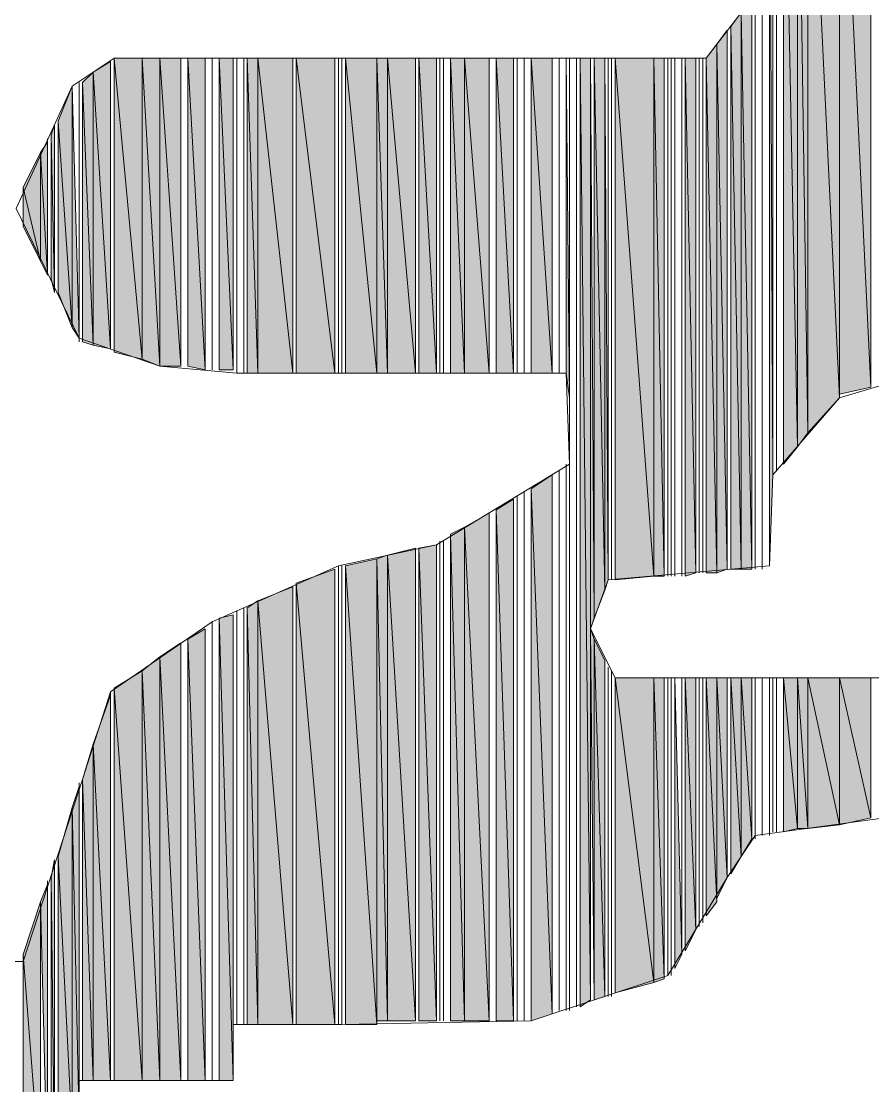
# Model space of a CAD drawing. Header units: millimetres. Extents: x -30643 to 86172, y -19411 to 63186.
# Drawn here: x 82655 to 82826, y 2579 to 2792.9 of the extents above; entities that cross this region are included whole.
import ezdxf

# ---------------------------------------------------------------- set-up
doc = ezdxf.new("R2010")
doc.units = ezdxf.units.MM

msp = doc.modelspace()

# ---------------------------------------------------------------- hatches: boundary and pattern name
h = msp.add_hatch(color=0)
h.dxf.hatch_style = 2
h.paths.add_polyline_path([(82805.26, 2683.45), (82805.96, 2701.74), (82805.26, 2849.51)])
h = msp.add_hatch(color=0)
h.dxf.hatch_style = 2
h.paths.add_polyline_path([(82808.07, 2703.85), (82810.89, 2707.37), (82808.07, 2849.51)])
h = msp.add_hatch(color=0)
h.dxf.hatch_style = 2
h.paths.add_polyline_path([(82810.89, 2707.37), (82810.89, 2849.51), (82808.07, 2849.51)])
h = msp.add_hatch(color=0)
h.dxf.hatch_style = 2
h.paths.add_polyline_path([(82813, 2710.19), (82813, 2850.22), (82810.89, 2849.51)])
h = msp.add_hatch(color=0)
h.dxf.hatch_style = 2
h.paths.add_polyline_path([(82810.89, 2707.37), (82813, 2710.19), (82810.89, 2849.51)])
h = msp.add_hatch(color=0)
h.dxf.hatch_style = 2
h.paths.add_polyline_path([(82813, 2710.19), (82819.33, 2717.22), (82813, 2850.22)])
h = msp.add_hatch(color=0)
h.dxf.hatch_style = 2
h.paths.add_polyline_path([(82819.33, 2717.22), (82819.33, 2850.22), (82813, 2850.22)])
h = msp.add_hatch(color=0)
h.dxf.hatch_style = 2
h.paths.add_polyline_path([(82819.33, 2717.93), (82825.67, 2719.33), (82819.33, 2850.22)])
h = msp.add_hatch(color=0)
h.dxf.hatch_style = 2
h.paths.add_polyline_path([(82825.67, 2719.33), (82825.67, 2850.22), (82819.33, 2850.22)])
h = msp.add_hatch(color=0)
h.dxf.hatch_style = 2
h.paths.add_polyline_path([(82801.74, 2682.74), (82801.74, 2797.44), (82799.63, 2794.63)])
h = msp.add_hatch(color=0)
h.dxf.hatch_style = 2
h.paths.add_polyline_path([(82799.63, 2682.74), (82799.63, 2794.63), (82797.52, 2791.81)])
h = msp.add_hatch(color=0)
h.dxf.hatch_style = 2
h.paths.add_polyline_path([(82799.63, 2682.74), (82801.74, 2682.74), (82799.63, 2794.63)])
h = msp.add_hatch(color=0)
h.dxf.hatch_style = 2
h.paths.add_polyline_path([(82797.52, 2682.74), (82799.63, 2682.74), (82797.52, 2791.81)])
h = msp.add_hatch(color=0)
h.dxf.hatch_style = 2
h.paths.add_polyline_path([(82796.81, 2682.74), (82796.81, 2791.11), (82794.7, 2788.29)])
h = msp.add_hatch(color=0)
h.dxf.hatch_style = 2
h.paths.add_polyline_path([(82794.7, 2682.04), (82794.7, 2788.29), (82792.59, 2785.48)])
h = msp.add_hatch(color=0)
h.dxf.hatch_style = 2
h.paths.add_polyline_path([(82794.7, 2682.04), (82796.81, 2682.74), (82794.7, 2788.29)])
h = msp.add_hatch(color=0)
h.dxf.hatch_style = 2
h.paths.add_polyline_path([(82673.67, 2726.37), (82679.3, 2724.96), (82673.67, 2785.48)])
h = msp.add_hatch(color=0)
h.dxf.hatch_style = 2
h.paths.add_polyline_path([(82679.3, 2724.96), (82679.3, 2785.48), (82673.67, 2785.48)])
h = msp.add_hatch(color=0)
h.dxf.hatch_style = 2
h.paths.add_polyline_path([(82679.3, 2724.96), (82682.82, 2723.56), (82679.3, 2785.48)])
h = msp.add_hatch(color=0)
h.dxf.hatch_style = 2
h.paths.add_polyline_path([(82682.82, 2723.56), (82682.82, 2785.48), (82679.3, 2785.48)])
h = msp.add_hatch(color=0)
h.dxf.hatch_style = 2
h.paths.add_polyline_path([(82682.82, 2723.56), (82687.04, 2723.56), (82682.82, 2785.48)])
h = msp.add_hatch(color=0)
h.dxf.hatch_style = 2
h.paths.add_polyline_path([(82687.04, 2723.56), (82687.04, 2785.48), (82682.82, 2785.48)])
h = msp.add_hatch(color=0)
h.dxf.hatch_style = 2
h.paths.add_polyline_path([(82688.45, 2723.56), (82691.97, 2722.85), (82688.45, 2785.48)])
h = msp.add_hatch(color=0)
h.dxf.hatch_style = 2
h.paths.add_polyline_path([(82691.97, 2722.85), (82691.97, 2785.48), (82688.45, 2785.48)])
h = msp.add_hatch(color=0)
h.dxf.hatch_style = 2
h.paths.add_polyline_path([(82694.78, 2722.85), (82697.6, 2722.85), (82694.78, 2785.48)])
h = msp.add_hatch(color=0)
h.dxf.hatch_style = 2
h.paths.add_polyline_path([(82697.6, 2722.85), (82697.6, 2785.48), (82694.78, 2785.48)])
h = msp.add_hatch(color=0)
h.dxf.hatch_style = 2
h.paths.add_polyline_path([(82700.41, 2722.15), (82702.52, 2722.15), (82700.41, 2785.48)])
h = msp.add_hatch(color=0)
h.dxf.hatch_style = 2
h.paths.add_polyline_path([(82702.52, 2722.15), (82702.52, 2785.48), (82700.41, 2785.48)])
h = msp.add_hatch(color=0)
h.dxf.hatch_style = 2
h.paths.add_polyline_path([(82702.52, 2722.15), (82709.56, 2722.15), (82702.52, 2785.48)])
h = msp.add_hatch(color=0)
h.dxf.hatch_style = 2
h.paths.add_polyline_path([(82709.56, 2722.15), (82709.56, 2785.48), (82702.52, 2785.48)])
h = msp.add_hatch(color=0)
h.dxf.hatch_style = 2
h.paths.add_polyline_path([(82710.26, 2722.15), (82718, 2722.15), (82710.26, 2785.48)])
h = msp.add_hatch(color=0)
h.dxf.hatch_style = 2
h.paths.add_polyline_path([(82718, 2722.15), (82718, 2785.48), (82710.26, 2785.48)])
h = msp.add_hatch(color=0)
h.dxf.hatch_style = 2
h.paths.add_polyline_path([(82720.11, 2722.15), (82726.45, 2722.15), (82720.11, 2785.48)])
h = msp.add_hatch(color=0)
h.dxf.hatch_style = 2
h.paths.add_polyline_path([(82726.45, 2722.15), (82726.45, 2785.48), (82720.11, 2785.48)])
h = msp.add_hatch(color=0)
h.dxf.hatch_style = 2
h.paths.add_polyline_path([(82726.45, 2722.15), (82728.56, 2722.15), (82726.45, 2785.48)])
h = msp.add_hatch(color=0)
h.dxf.hatch_style = 2
h.paths.add_polyline_path([(82728.56, 2722.15), (82728.56, 2785.48), (82726.45, 2785.48)])
h = msp.add_hatch(color=0)
h.dxf.hatch_style = 2
h.paths.add_polyline_path([(82728.56, 2722.15), (82734.19, 2722.15), (82728.56, 2785.48)])
h = msp.add_hatch(color=0)
h.dxf.hatch_style = 2
h.paths.add_polyline_path([(82734.19, 2722.15), (82734.19, 2785.48), (82728.56, 2785.48)])
h = msp.add_hatch(color=0)
h.dxf.hatch_style = 2
h.paths.add_polyline_path([(82734.89, 2722.15), (82738.41, 2722.15), (82734.89, 2785.48)])
h = msp.add_hatch(color=0)
h.dxf.hatch_style = 2
h.paths.add_polyline_path([(82738.41, 2722.15), (82738.41, 2785.48), (82734.89, 2785.48)])
h = msp.add_hatch(color=0)
h.dxf.hatch_style = 2
h.paths.add_polyline_path([(82741.22, 2722.15), (82744.04, 2722.15), (82741.22, 2785.48)])
h = msp.add_hatch(color=0)
h.dxf.hatch_style = 2
h.paths.add_polyline_path([(82744.04, 2722.15), (82744.04, 2785.48), (82741.22, 2785.48)])
h = msp.add_hatch(color=0)
h.dxf.hatch_style = 2
h.paths.add_polyline_path([(82744.04, 2722.15), (82748.96, 2722.15), (82744.04, 2785.48)])
h = msp.add_hatch(color=0)
h.dxf.hatch_style = 2
h.paths.add_polyline_path([(82748.96, 2722.15), (82748.96, 2785.48), (82744.04, 2785.48)])
h = msp.add_hatch(color=0)
h.dxf.hatch_style = 2
h.paths.add_polyline_path([(82750.37, 2722.15), (82753.89, 2722.15), (82750.37, 2785.48)])
h = msp.add_hatch(color=0)
h.dxf.hatch_style = 2
h.paths.add_polyline_path([(82753.89, 2722.15), (82753.89, 2785.48), (82750.37, 2785.48)])
h = msp.add_hatch(color=0)
h.dxf.hatch_style = 2
h.paths.add_polyline_path([(82757.41, 2722.15), (82761.63, 2722.15), (82757.41, 2785.48)])
h = msp.add_hatch(color=0)
h.dxf.hatch_style = 2
h.paths.add_polyline_path([(82761.63, 2722.15), (82761.63, 2785.48), (82757.41, 2785.48)])
h = msp.add_hatch(color=0)
h.dxf.hatch_style = 2
h.paths.add_polyline_path([(82764.45, 2722.15), (82765.15, 2717.22), (82764.45, 2785.48)])
h = msp.add_hatch(color=0)
h.dxf.hatch_style = 2
h.paths.add_polyline_path([(82765.15, 2717.22), (82765.15, 2703.85), (82765.15, 2785.48)])
h = msp.add_hatch(color=0)
h.dxf.hatch_style = 2
h.paths.add_polyline_path([(82767.26, 2594.78), (82769.37, 2596.19), (82767.26, 2785.48)])
h = msp.add_hatch(color=0)
h.dxf.hatch_style = 2
h.paths.add_polyline_path([(82769.37, 2596.19), (82769.37, 2785.48), (82767.26, 2785.48)])
h = msp.add_hatch(color=0)
h.dxf.hatch_style = 2
h.paths.add_polyline_path([(82769.37, 2670.78), (82770.07, 2672.89), (82769.37, 2785.48)])
h = msp.add_hatch(color=0)
h.dxf.hatch_style = 2
h.paths.add_polyline_path([(82770.07, 2672.89), (82772.19, 2678.52), (82770.07, 2785.48)])
h = msp.add_hatch(color=0)
h.dxf.hatch_style = 2
h.paths.add_polyline_path([(82772.19, 2678.52), (82772.19, 2785.48), (82770.07, 2785.48)])
h = msp.add_hatch(color=0)
h.dxf.hatch_style = 2
h.paths.add_polyline_path([(82772.19, 2678.52), (82772.89, 2680.63), (82772.19, 2785.48)])
h = msp.add_hatch(color=0)
h.dxf.hatch_style = 2
h.paths.add_polyline_path([(82774.3, 2680.63), (82782.04, 2681.34), (82774.3, 2785.48)])
h = msp.add_hatch(color=0)
h.dxf.hatch_style = 2
h.paths.add_polyline_path([(82782.04, 2681.34), (82782.04, 2785.48), (82774.3, 2785.48)])
h = msp.add_hatch(color=0)
h.dxf.hatch_style = 2
h.paths.add_polyline_path([(82782.04, 2681.34), (82784.15, 2681.34), (82782.04, 2785.48)])
h = msp.add_hatch(color=0)
h.dxf.hatch_style = 2
h.paths.add_polyline_path([(82784.15, 2681.34), (82784.15, 2785.48), (82782.04, 2785.48)])
h = msp.add_hatch(color=0)
h.dxf.hatch_style = 2
h.paths.add_polyline_path([(82788.37, 2681.34), (82790.48, 2682.04), (82788.37, 2785.48)])
h = msp.add_hatch(color=0)
h.dxf.hatch_style = 2
h.paths.add_polyline_path([(82790.48, 2682.04), (82790.48, 2785.48), (82788.37, 2785.48)])
h = msp.add_hatch(color=0)
h.dxf.hatch_style = 2
h.paths.add_polyline_path([(82792.59, 2682.04), (82794.7, 2682.04), (82792.59, 2785.48)])
h = msp.add_hatch(color=0)
h.dxf.hatch_style = 2
h.paths.add_polyline_path([(82672.97, 2727.07), (82672.97, 2784.78), (82669.45, 2782.67)])
h = msp.add_hatch(color=0)
h.dxf.hatch_style = 2
h.paths.add_polyline_path([(82669.45, 2727.78), (82669.45, 2782.67), (82667.34, 2780.55)])
h = msp.add_hatch(color=0)
h.dxf.hatch_style = 2
h.paths.add_polyline_path([(82669.45, 2727.78), (82672.97, 2727.07), (82669.45, 2782.67)])
h = msp.add_hatch(color=0)
h.dxf.hatch_style = 2
h.paths.add_polyline_path([(82665.23, 2731.3), (82665.23, 2779.85), (82662.41, 2772.81)])
h = msp.add_hatch(color=0)
h.dxf.hatch_style = 2
h.paths.add_polyline_path([(82665.23, 2731.3), (82666.63, 2729.19), (82665.23, 2779.85)])
h = msp.add_hatch(color=0)
h.dxf.hatch_style = 2
h.paths.add_polyline_path([(82667.34, 2728.48), (82669.45, 2727.78), (82667.34, 2780.55)])
h = msp.add_hatch(color=0)
h.dxf.hatch_style = 2
h.paths.add_polyline_path([(82662.41, 2738.33), (82665.23, 2731.3), (82662.41, 2772.81)])
h = msp.add_hatch(color=0)
h.dxf.hatch_style = 2
h.paths.add_polyline_path([(82661.71, 2738.33), (82661.71, 2772.11), (82661, 2770)])
h = msp.add_hatch(color=0)
h.dxf.hatch_style = 2
h.paths.add_polyline_path([(82660.3, 2741.85), (82660.3, 2768.59), (82658.89, 2766.48)])
h = msp.add_hatch(color=0)
h.dxf.hatch_style = 2
h.paths.add_polyline_path([(82661, 2741.15), (82661.71, 2738.33), (82661, 2770)])
h = msp.add_hatch(color=0)
h.dxf.hatch_style = 2
h.paths.add_polyline_path([(82658.89, 2744.67), (82658.89, 2766.48), (82655.38, 2759.44)])
h = msp.add_hatch(color=0)
h.dxf.hatch_style = 2
h.paths.add_polyline_path([(82658.89, 2744.67), (82660.3, 2741.85), (82658.89, 2766.48)])
h = msp.add_hatch(color=0)
h.dxf.hatch_style = 2
h.paths.add_polyline_path([(82655.38, 2751.7), (82658.89, 2744.67), (82655.38, 2759.44)])
h = msp.add_hatch(color=0)
h.dxf.hatch_style = 2
h.paths.add_polyline_path([(82761.63, 2593.38), (82761.63, 2701.74), (82757.41, 2698.93)])
h = msp.add_hatch(color=0)
h.dxf.hatch_style = 2
h.paths.add_polyline_path([(82757.41, 2591.97), (82761.63, 2593.38), (82757.41, 2698.93)])
h = msp.add_hatch(color=0)
h.dxf.hatch_style = 2
h.paths.add_polyline_path([(82753.89, 2591.97), (82753.89, 2696.82), (82750.37, 2694.71)])
h = msp.add_hatch(color=0)
h.dxf.hatch_style = 2
h.paths.add_polyline_path([(82748.96, 2591.97), (82748.96, 2694), (82744.04, 2691.19)])
h = msp.add_hatch(color=0)
h.dxf.hatch_style = 2
h.paths.add_polyline_path([(82750.37, 2591.97), (82753.89, 2591.97), (82750.37, 2694.71)])
h = msp.add_hatch(color=0)
h.dxf.hatch_style = 2
h.paths.add_polyline_path([(82744.04, 2591.97), (82744.04, 2691.19), (82741.22, 2689.78)])
h = msp.add_hatch(color=0)
h.dxf.hatch_style = 2
h.paths.add_polyline_path([(82744.04, 2591.97), (82748.96, 2591.97), (82744.04, 2691.19)])
h = msp.add_hatch(color=0)
h.dxf.hatch_style = 2
h.paths.add_polyline_path([(82741.22, 2591.97), (82744.04, 2591.97), (82741.22, 2689.78)])
h = msp.add_hatch(color=0)
h.dxf.hatch_style = 2
h.paths.add_polyline_path([(82734.19, 2591.97), (82734.19, 2686.97), (82728.56, 2685.56)])
h = msp.add_hatch(color=0)
h.dxf.hatch_style = 2
h.paths.add_polyline_path([(82738.41, 2591.97), (82738.41, 2687.67), (82734.89, 2686.97)])
h = msp.add_hatch(color=0)
h.dxf.hatch_style = 2
h.paths.add_polyline_path([(82734.89, 2591.97), (82738.41, 2591.97), (82734.89, 2686.97)])
h = msp.add_hatch(color=0)
h.dxf.hatch_style = 2
h.paths.add_polyline_path([(82726.45, 2591.26), (82726.45, 2684.85), (82720.11, 2683.45)])
h = msp.add_hatch(color=0)
h.dxf.hatch_style = 2
h.paths.add_polyline_path([(82728.56, 2591.97), (82728.56, 2685.56), (82726.45, 2684.85)])
h = msp.add_hatch(color=0)
h.dxf.hatch_style = 2
h.paths.add_polyline_path([(82726.45, 2591.97), (82728.56, 2591.97), (82726.45, 2684.85)])
h = msp.add_hatch(color=0)
h.dxf.hatch_style = 2
h.paths.add_polyline_path([(82728.56, 2591.97), (82734.19, 2591.97), (82728.56, 2685.56)])
h = msp.add_hatch(color=0)
h.dxf.hatch_style = 2
h.paths.add_polyline_path([(82718, 2591.26), (82718, 2682.74), (82710.26, 2679.93)])
h = msp.add_hatch(color=0)
h.dxf.hatch_style = 2
h.paths.add_polyline_path([(82720.11, 2591.26), (82726.45, 2591.26), (82720.11, 2683.45)])
h = msp.add_hatch(color=0)
h.dxf.hatch_style = 2
h.paths.add_polyline_path([(82709.56, 2591.26), (82709.56, 2679.22), (82702.52, 2676.41)])
h = msp.add_hatch(color=0)
h.dxf.hatch_style = 2
h.paths.add_polyline_path([(82710.26, 2591.26), (82718, 2591.26), (82710.26, 2679.93)])
h = msp.add_hatch(color=0)
h.dxf.hatch_style = 2
h.paths.add_polyline_path([(82702.52, 2591.26), (82702.52, 2676.41), (82700.41, 2675)])
h = msp.add_hatch(color=0)
h.dxf.hatch_style = 2
h.paths.add_polyline_path([(82702.52, 2591.26), (82709.56, 2591.26), (82702.52, 2676.41)])
h = msp.add_hatch(color=0)
h.dxf.hatch_style = 2
h.paths.add_polyline_path([(82700.41, 2591.26), (82702.52, 2591.26), (82700.41, 2675)])
h = msp.add_hatch(color=0)
h.dxf.hatch_style = 2
h.paths.add_polyline_path([(82697.6, 2580.01), (82697.6, 2673.6), (82694.78, 2672.89)])
h = msp.add_hatch(color=0)
h.dxf.hatch_style = 2
h.paths.add_polyline_path([(82694.78, 2580.01), (82697.6, 2580.01), (82694.78, 2672.89)])
h = msp.add_hatch(color=0)
h.dxf.hatch_style = 2
h.paths.add_polyline_path([(82691.97, 2580.01), (82691.97, 2670.78), (82688.45, 2668.67)])
h = msp.add_hatch(color=0)
h.dxf.hatch_style = 2
h.paths.add_polyline_path([(82770.07, 2596.19), (82770.07, 2668.67), (82769.37, 2670.78)])
h = msp.add_hatch(color=0)
h.dxf.hatch_style = 2
h.paths.add_polyline_path([(82687.04, 2580.01), (82687.04, 2667.97), (82682.82, 2665.15)])
h = msp.add_hatch(color=0)
h.dxf.hatch_style = 2
h.paths.add_polyline_path([(82688.45, 2580.01), (82691.97, 2580.01), (82688.45, 2668.67)])
h = msp.add_hatch(color=0)
h.dxf.hatch_style = 2
h.paths.add_polyline_path([(82770.07, 2596.19), (82772.19, 2596.89), (82770.07, 2668.67)])
h = msp.add_hatch(color=0)
h.dxf.hatch_style = 2
h.paths.add_polyline_path([(82772.19, 2596.89), (82772.19, 2664.45), (82770.07, 2668.67)])
h = msp.add_hatch(color=0)
h.dxf.hatch_style = 2
h.paths.add_polyline_path([(82682.82, 2580.01), (82682.82, 2665.15), (82679.3, 2662.34)])
h = msp.add_hatch(color=0)
h.dxf.hatch_style = 2
h.paths.add_polyline_path([(82682.82, 2580.01), (82687.04, 2580.01), (82682.82, 2665.15)])
h = msp.add_hatch(color=0)
h.dxf.hatch_style = 2
h.paths.add_polyline_path([(82679.3, 2580.01), (82679.3, 2662.34), (82673.67, 2658.82)])
h = msp.add_hatch(color=0)
h.dxf.hatch_style = 2
h.paths.add_polyline_path([(82679.3, 2580.01), (82682.82, 2580.01), (82679.3, 2662.34)])
h = msp.add_hatch(color=0)
h.dxf.hatch_style = 2
h.paths.add_polyline_path([(82774.3, 2597.6), (82782.04, 2599.71), (82774.3, 2660.93)])
h = msp.add_hatch(color=0)
h.dxf.hatch_style = 2
h.paths.add_polyline_path([(82782.04, 2599.71), (82782.04, 2660.93), (82774.3, 2660.93)])
h = msp.add_hatch(color=0)
h.dxf.hatch_style = 2
h.paths.add_polyline_path([(82782.04, 2599.71), (82784.15, 2600.41), (82782.04, 2660.93)])
h = msp.add_hatch(color=0)
h.dxf.hatch_style = 2
h.paths.add_polyline_path([(82784.15, 2600.41), (82784.15, 2660.93), (82782.04, 2660.93)])
h = msp.add_hatch(color=0)
h.dxf.hatch_style = 2
h.paths.add_polyline_path([(82786.26, 2602.52), (82787.67, 2605.34), (82786.26, 2660.93)])
h = msp.add_hatch(color=0)
h.dxf.hatch_style = 2
h.paths.add_polyline_path([(82788.37, 2606.04), (82790.48, 2610.26), (82788.37, 2660.93)])
h = msp.add_hatch(color=0)
h.dxf.hatch_style = 2
h.paths.add_polyline_path([(82790.48, 2610.26), (82790.48, 2660.93), (82788.37, 2660.93)])
h = msp.add_hatch(color=0)
h.dxf.hatch_style = 2
h.paths.add_polyline_path([(82792.59, 2613.08), (82794.7, 2615.89), (82792.59, 2660.93)])
h = msp.add_hatch(color=0)
h.dxf.hatch_style = 2
h.paths.add_polyline_path([(82794.7, 2615.89), (82794.7, 2660.93), (82792.59, 2660.93)])
h = msp.add_hatch(color=0)
h.dxf.hatch_style = 2
h.paths.add_polyline_path([(82794.7, 2616.6), (82796.81, 2620.82), (82794.7, 2660.93)])
h = msp.add_hatch(color=0)
h.dxf.hatch_style = 2
h.paths.add_polyline_path([(82796.81, 2620.82), (82796.81, 2660.93), (82794.7, 2660.93)])
h = msp.add_hatch(color=0)
h.dxf.hatch_style = 2
h.paths.add_polyline_path([(82797.52, 2621.52), (82799.63, 2625.04), (82797.52, 2660.93)])
h = msp.add_hatch(color=0)
h.dxf.hatch_style = 2
h.paths.add_polyline_path([(82799.63, 2625.04), (82799.63, 2660.93), (82797.52, 2660.93)])
h = msp.add_hatch(color=0)
h.dxf.hatch_style = 2
h.paths.add_polyline_path([(82799.63, 2625.04), (82801.74, 2628.56), (82799.63, 2660.93)])
h = msp.add_hatch(color=0)
h.dxf.hatch_style = 2
h.paths.add_polyline_path([(82801.74, 2628.56), (82801.74, 2660.93), (82799.63, 2660.93)])
h = msp.add_hatch(color=0)
h.dxf.hatch_style = 2
h.paths.add_polyline_path([(82808.07, 2629.97), (82810.89, 2630.67), (82808.07, 2660.93)])
h = msp.add_hatch(color=0)
h.dxf.hatch_style = 2
h.paths.add_polyline_path([(82810.89, 2630.67), (82810.89, 2660.93), (82808.07, 2660.93)])
h = msp.add_hatch(color=0)
h.dxf.hatch_style = 2
h.paths.add_polyline_path([(82810.89, 2630.67), (82813, 2630.67), (82810.89, 2660.93)])
h = msp.add_hatch(color=0)
h.dxf.hatch_style = 2
h.paths.add_polyline_path([(82813, 2630.67), (82813, 2660.93), (82810.89, 2660.93)])
h = msp.add_hatch(color=0)
h.dxf.hatch_style = 2
h.paths.add_polyline_path([(82813, 2630.67), (82819.33, 2631.37), (82813, 2660.93)])
h = msp.add_hatch(color=0)
h.dxf.hatch_style = 2
h.paths.add_polyline_path([(82819.33, 2631.37), (82819.33, 2660.93), (82813, 2660.93)])
h = msp.add_hatch(color=0)
h.dxf.hatch_style = 2
h.paths.add_polyline_path([(82819.33, 2631.37), (82825.67, 2632.78), (82819.33, 2660.93)])
h = msp.add_hatch(color=0)
h.dxf.hatch_style = 2
h.paths.add_polyline_path([(82825.67, 2632.78), (82825.67, 2660.93), (82819.33, 2660.93)])
h = msp.add_hatch(color=0)
h.dxf.hatch_style = 2
h.paths.add_polyline_path([(82672.97, 2580.01), (82672.97, 2657.41), (82669.45, 2647.56)])
h = msp.add_hatch(color=0)
h.dxf.hatch_style = 2
h.paths.add_polyline_path([(82673.67, 2580.01), (82679.3, 2580.01), (82673.67, 2658.82)])
h = msp.add_hatch(color=0)
h.dxf.hatch_style = 2
h.paths.add_polyline_path([(82669.45, 2580.01), (82669.45, 2647.56), (82667.34, 2640.52)])
h = msp.add_hatch(color=0)
h.dxf.hatch_style = 2
h.paths.add_polyline_path([(82669.45, 2580.01), (82672.97, 2580.01), (82669.45, 2647.56)])
h = msp.add_hatch(color=0)
h.dxf.hatch_style = 2
h.paths.add_polyline_path([(82667.34, 2580.01), (82669.45, 2580.01), (82667.34, 2640.52)])
h = msp.add_hatch(color=0)
h.dxf.hatch_style = 2
h.paths.add_polyline_path([(82666.63, 2571.56), (82666.63, 2639.11), (82665.23, 2634.89)])
h = msp.add_hatch(color=0)
h.dxf.hatch_style = 2
h.paths.add_polyline_path([(82665.23, 2569.45), (82665.23, 2634.89), (82662.41, 2625.04)])
h = msp.add_hatch(color=0)
h.dxf.hatch_style = 2
h.paths.add_polyline_path([(82665.23, 2569.45), (82666.63, 2571.56), (82665.23, 2634.89)])
h = msp.add_hatch(color=0)
h.dxf.hatch_style = 2
h.paths.add_polyline_path([(82662.41, 2563.12), (82665.23, 2569.45), (82662.41, 2625.04)])
h = msp.add_hatch(color=0)
h.dxf.hatch_style = 2
h.paths.add_polyline_path([(82661.71, 2562.41), (82661.71, 2624.34), (82661, 2620.82)])
h = msp.add_hatch(color=0)
h.dxf.hatch_style = 2
h.paths.add_polyline_path([(82661, 2560.3), (82661.71, 2562.41), (82661, 2620.82)])
h = msp.add_hatch(color=0)
h.dxf.hatch_style = 2
h.paths.add_polyline_path([(82660.3, 2560.3), (82660.3, 2619.41), (82658.89, 2615.89)])
h = msp.add_hatch(color=0)
h.dxf.hatch_style = 2
h.paths.add_polyline_path([(82658.89, 2560.3), (82658.89, 2615.89), (82655.38, 2605.34)])
h = msp.add_hatch(color=0)
h.dxf.hatch_style = 2
h.paths.add_polyline_path([(82655.38, 2560.3), (82658.89, 2560.3), (82655.38, 2605.34)])

# ---------------------------------------------------------------- linework, layer by layer
at = {"color": 0, "lineweight": 0}
for points in [[(82801.74, 2682.74), (82801.74, 2849.51)], [(82802.44, 2682.74), (82802.44, 2849.51)], [(82802.44, 2682.74), (82802.44, 2849.51)], [(82802.44, 2682.74), (82802.44, 2849.51)], [(82802.44, 2682.74), (82802.44, 2849.51)], [(82803.85, 2682.74), (82803.85, 2849.51)], [(82803.85, 2682.74), (82803.85, 2849.51)], [(82805.26, 2683.45), (82805.26, 2849.51)], [(82805.26, 2683.45), (82805.96, 2701.74), (82805.26, 2849.51)], [(82805.96, 2701.74), (82805.96, 2849.51)], [(82805.96, 2701.74), (82805.96, 2849.51)], [(82806.67, 2702.45), (82806.67, 2849.51)], [(82806.67, 2702.45), (82806.67, 2849.51)], [(82808.07, 2703.85), (82808.07, 2849.51)], [(82808.07, 2703.85), (82810.89, 2707.37), (82808.07, 2849.51)], [(82810.89, 2707.37), (82810.89, 2849.51), (82808.07, 2849.51)], [(82813, 2710.19), (82813, 2850.22), (82810.89, 2849.51)], [(82810.89, 2707.37), (82813, 2710.19), (82810.89, 2849.51)], [(82813, 2710.19), (82819.33, 2717.22), (82813, 2850.22)], [(82819.33, 2717.22), (82819.33, 2850.22), (82813, 2850.22)], [(82819.33, 2717.22), (82819.33, 2850.22)], [(82819.33, 2717.93), (82819.33, 2850.22)], [(82819.33, 2717.93), (82825.67, 2719.33), (82819.33, 2850.22)], [(82825.67, 2719.33), (82825.67, 2850.22), (82819.33, 2850.22)], [(82825.67, 2719.33), (82825.67, 2850.22)], [(82801.74, 2682.74), (82801.74, 2797.44), (82799.63, 2794.63)], [(82799.63, 2682.74), (82799.63, 2794.63), (82797.52, 2791.81)], [(82799.63, 2682.74), (82801.74, 2682.74), (82799.63, 2794.63)], [(82797.52, 2682.74), (82797.52, 2791.81)], [(82797.52, 2682.74), (82799.63, 2682.74), (82797.52, 2791.81)], [(82796.81, 2682.74), (82796.81, 2791.11), (82794.7, 2788.29)], [(82796.81, 2682.74), (82796.81, 2791.11)], [(82794.7, 2682.04), (82794.7, 2788.29), (82792.59, 2785.48)], [(82794.7, 2682.04), (82794.7, 2788.29)], [(82794.7, 2682.04), (82794.7, 2788.29)], [(82794.7, 2682.04), (82796.81, 2682.74), (82794.7, 2788.29)], [(82673.67, 2726.37), (82673.67, 2785.48)], [(82673.67, 2726.37), (82679.3, 2724.96), (82673.67, 2785.48)], [(82679.3, 2724.96), (82679.3, 2785.48), (82673.67, 2785.48)], [(82679.3, 2724.96), (82682.82, 2723.56), (82679.3, 2785.48)], [(82682.82, 2723.56), (82682.82, 2785.48), (82679.3, 2785.48)], [(82682.82, 2723.56), (82687.04, 2723.56), (82682.82, 2785.48)], [(82687.04, 2723.56), (82687.04, 2785.48), (82682.82, 2785.48)], [(82687.04, 2723.56), (82687.04, 2785.48)], [(82688.45, 2723.56), (82688.45, 2785.48)], [(82688.45, 2723.56), (82691.97, 2722.85), (82688.45, 2785.48)], [(82691.97, 2722.85), (82691.97, 2785.48), (82688.45, 2785.48)], [(82691.97, 2722.85), (82691.97, 2785.48)], [(82693.37, 2722.85), (82693.37, 2785.48)], [(82693.37, 2722.85), (82693.37, 2785.48)], [(82694.78, 2722.85), (82694.78, 2785.48)], [(82694.78, 2722.85), (82697.6, 2722.85), (82694.78, 2785.48)], [(82697.6, 2722.85), (82697.6, 2785.48), (82694.78, 2785.48)], [(82697.6, 2722.85), (82697.6, 2785.48)], [(82697.6, 2722.85), (82697.6, 2785.48)], [(82697.6, 2722.85), (82697.6, 2785.48)], [(82698.3, 2722.15), (82698.3, 2785.48)], [(82698.3, 2722.15), (82698.3, 2785.48)], [(82699.71, 2722.15), (82699.71, 2785.48)], [(82699.71, 2722.15), (82699.71, 2785.48)], [(82700.41, 2722.15), (82700.41, 2785.48)], [(82700.41, 2722.15), (82702.52, 2722.15), (82700.41, 2785.48)], [(82702.52, 2722.15), (82702.52, 2785.48), (82700.41, 2785.48)], [(82702.52, 2722.15), (82702.52, 2785.48)], [(82702.52, 2722.15), (82702.52, 2785.48)], [(82702.52, 2722.15), (82709.56, 2722.15), (82702.52, 2785.48)], [(82709.56, 2722.15), (82709.56, 2785.48), (82702.52, 2785.48)], [(82709.56, 2722.15), (82709.56, 2785.48)], [(82710.26, 2722.15), (82710.26, 2785.48)], [(82710.26, 2722.15), (82718, 2722.15), (82710.26, 2785.48)], [(82718, 2722.15), (82718, 2785.48), (82710.26, 2785.48)], [(82718, 2722.15), (82718, 2785.48)], [(82718.71, 2722.15), (82718.71, 2785.48)], [(82718.71, 2722.15), (82718.71, 2785.48)], [(82719.41, 2722.15), (82719.41, 2785.48)], [(82719.41, 2722.15), (82719.41, 2785.48)], [(82720.11, 2722.15), (82720.11, 2785.48)], [(82720.11, 2722.15), (82726.45, 2722.15), (82720.11, 2785.48)], [(82726.45, 2722.15), (82726.45, 2785.48), (82720.11, 2785.48)], [(82726.45, 2722.15), (82726.45, 2785.48)], [(82726.45, 2722.15), (82726.45, 2785.48)], [(82726.45, 2722.15), (82728.56, 2722.15), (82726.45, 2785.48)], [(82728.56, 2722.15), (82728.56, 2785.48), (82726.45, 2785.48)], [(82728.56, 2722.15), (82734.19, 2722.15), (82728.56, 2785.48)], [(82734.19, 2722.15), (82734.19, 2785.48), (82728.56, 2785.48)], [(82734.19, 2722.15), (82734.19, 2785.48)], [(82734.89, 2722.15), (82734.89, 2785.48)], [(82734.89, 2722.15), (82738.41, 2722.15), (82734.89, 2785.48)], [(82738.41, 2722.15), (82738.41, 2785.48), (82734.89, 2785.48)], [(82738.41, 2722.15), (82738.41, 2785.48)], [(82739.11, 2722.15), (82739.11, 2785.48)], [(82739.11, 2722.15), (82739.11, 2785.48)], [(82739.82, 2722.15), (82739.82, 2785.48)], [(82739.82, 2722.15), (82739.82, 2785.48)], [(82741.22, 2722.15), (82741.22, 2785.48)], [(82741.22, 2722.15), (82744.04, 2722.15), (82741.22, 2785.48)], [(82744.04, 2722.15), (82744.04, 2785.48), (82741.22, 2785.48)], [(82744.04, 2722.15), (82748.96, 2722.15), (82744.04, 2785.48)], [(82748.96, 2722.15), (82748.96, 2785.48), (82744.04, 2785.48)], [(82748.96, 2722.15), (82748.96, 2785.48)], [(82748.96, 2722.15), (82748.96, 2785.48)], [(82748.96, 2722.15), (82748.96, 2785.48)], [(82750.37, 2722.15), (82750.37, 2785.48)], [(82750.37, 2722.15), (82753.89, 2722.15), (82750.37, 2785.48)], [(82753.89, 2722.15), (82753.89, 2785.48), (82750.37, 2785.48)], [(82753.89, 2722.15), (82753.89, 2785.48)], [(82754.59, 2722.15), (82754.59, 2785.48)], [(82754.59, 2722.15), (82754.59, 2785.48)], [(82756, 2722.15), (82756, 2785.48)], [(82756, 2722.15), (82756, 2785.48)], [(82757.41, 2722.15), (82757.41, 2785.48)], [(82757.41, 2722.15), (82761.63, 2722.15), (82757.41, 2785.48)], [(82761.63, 2722.15), (82761.63, 2785.48), (82757.41, 2785.48)], [(82761.63, 2722.15), (82761.63, 2785.48)], [(82763.04, 2722.15), (82763.04, 2785.48)], [(82763.04, 2722.15), (82763.04, 2785.48)], [(82764.45, 2722.15), (82764.45, 2785.48)], [(82764.45, 2722.15), (82765.15, 2717.22), (82764.45, 2785.48)], [(82765.15, 2717.22), (82765.15, 2785.48)], [(82765.15, 2717.22), (82765.15, 2703.85), (82765.15, 2785.48)], [(82765.15, 2703.85), (82765.15, 2785.48)], [(82765.15, 2594.08), (82765.15, 2785.48)], [(82766.56, 2594.78), (82766.56, 2785.48)], [(82766.56, 2594.78), (82766.56, 2785.48)], [(82767.26, 2594.78), (82767.26, 2785.48)], [(82767.26, 2594.78), (82767.26, 2785.48)], [(82767.26, 2594.78), (82767.26, 2785.48)], [(82767.26, 2594.78), (82769.37, 2596.19), (82767.26, 2785.48)], [(82769.37, 2596.19), (82769.37, 2785.48), (82767.26, 2785.48)], [(82769.37, 2670.78), (82770.07, 2672.89), (82769.37, 2785.48)], [(82770.07, 2672.89), (82770.07, 2785.48)], [(82770.07, 2672.89), (82772.19, 2678.52), (82770.07, 2785.48)], [(82772.19, 2678.52), (82772.19, 2785.48), (82770.07, 2785.48)], [(82772.19, 2678.52), (82772.89, 2680.63), (82772.19, 2785.48)], [(82772.89, 2680.63), (82772.89, 2785.48)], [(82772.89, 2680.63), (82772.89, 2785.48)], [(82773.59, 2680.63), (82773.59, 2785.48)], [(82773.59, 2680.63), (82773.59, 2785.48)], [(82774.3, 2680.63), (82774.3, 2785.48)], [(82774.3, 2680.63), (82782.04, 2681.34), (82774.3, 2785.48)], [(82782.04, 2681.34), (82782.04, 2785.48), (82774.3, 2785.48)], [(82782.04, 2681.34), (82784.15, 2681.34), (82782.04, 2785.48)], [(82784.15, 2681.34), (82784.15, 2785.48), (82782.04, 2785.48)], [(82784.15, 2681.34), (82784.15, 2785.48)], [(82784.85, 2681.34), (82784.85, 2785.48)], [(82784.85, 2681.34), (82784.85, 2785.48)], [(82785.56, 2681.34), (82785.56, 2785.48)], [(82785.56, 2681.34), (82785.56, 2785.48)], [(82785.56, 2681.34), (82785.56, 2785.48)], [(82785.56, 2681.34), (82785.56, 2785.48)], [(82786.26, 2681.34), (82786.26, 2785.48)], [(82786.26, 2681.34), (82786.26, 2785.48)], [(82787.67, 2681.34), (82787.67, 2785.48)], [(82787.67, 2681.34), (82787.67, 2785.48)], [(82788.37, 2681.34), (82788.37, 2785.48)], [(82788.37, 2681.34), (82790.48, 2682.04), (82788.37, 2785.48)], [(82790.48, 2682.04), (82790.48, 2785.48), (82788.37, 2785.48)], [(82790.48, 2682.04), (82790.48, 2785.48)], [(82791.19, 2682.04), (82791.19, 2785.48)], [(82791.19, 2682.04), (82791.19, 2785.48)], [(82791.89, 2682.04), (82791.89, 2785.48)], [(82791.89, 2682.04), (82791.89, 2785.48)], [(82792.59, 2682.04), (82792.59, 2785.48)], [(82792.59, 2682.04), (82794.7, 2682.04), (82792.59, 2785.48)], [(82672.97, 2727.07), (82672.97, 2784.78), (82669.45, 2782.67)], [(82672.97, 2727.07), (82672.97, 2784.78)], [(82672.97, 2727.07), (82672.97, 2784.78)], [(82672.97, 2727.07), (82672.97, 2784.78)], [(82669.45, 2727.78), (82669.45, 2782.67), (82667.34, 2780.55)], [(82669.45, 2727.78), (82672.97, 2727.07), (82669.45, 2782.67)], [(82665.23, 2731.3), (82665.23, 2779.85), (82662.41, 2772.81)], [(82665.23, 2731.3), (82666.63, 2729.19), (82665.23, 2779.85)], [(82666.63, 2729.19), (82666.63, 2780.55)], [(82666.63, 2729.19), (82666.63, 2780.55)], [(82666.63, 2728.48), (82666.63, 2780.55)], [(82666.63, 2728.48), (82666.63, 2780.55)], [(82667.34, 2728.48), (82667.34, 2780.55)], [(82667.34, 2728.48), (82669.45, 2727.78), (82667.34, 2780.55)], [(82662.41, 2738.33), (82662.41, 2772.81)], [(82662.41, 2738.33), (82665.23, 2731.3), (82662.41, 2772.81)], [(82661.71, 2738.33), (82661.71, 2772.11), (82661, 2770)], [(82661.71, 2738.33), (82661.71, 2772.11)], [(82660.3, 2741.85), (82660.3, 2768.59), (82658.89, 2766.48)], [(82660.3, 2741.85), (82660.3, 2769.3)], [(82660.3, 2741.85), (82660.3, 2769.3)], [(82660.3, 2741.85), (82660.3, 2768.59)], [(82661, 2741.15), (82661, 2770)], [(82661, 2741.15), (82661.71, 2738.33), (82661, 2770)], [(82658.89, 2744.67), (82658.89, 2766.48), (82655.38, 2759.44)], [(82658.89, 2744.67), (82660.3, 2741.85), (82658.89, 2766.48)], [(82655.38, 2751.7), (82655.38, 2759.44)], [(82655.38, 2751.7), (82658.89, 2744.67), (82655.38, 2759.44)], [(82655.38, 2752.41), (82655.38, 2758.04)], [(82655.38, 2752.41), (82655.38, 2758.04)], [(82772.89, 2680.63), (82805.26, 2683.45), (82805.96, 2701.74), (82819.33, 2717.22), (82831.29, 2720.74), (82837.63, 2730.59), (82853.81, 2730.59), (82860.85, 2708.78), (82858.03, 2695.41), (82858.03, 2679.93), (82858.03, 2666.56), (82841.15, 2660.93), (82819.33, 2660.93), (82808.07, 2660.93), (82794.7, 2660.93), (82774.3, 2660.93), (82769.37, 2670.78)], [(82763.04, 2594.08), (82763.04, 2702.45)], [(82763.04, 2594.08), (82763.04, 2702.45)], [(82764.45, 2594.08), (82764.45, 2703.85)], [(82764.45, 2594.08), (82764.45, 2703.85)], [(82765.15, 2594.08), (82765.15, 2703.85)], [(82765.15, 2594.08), (82765.15, 2703.85)], [(82765.15, 2594.08), (82765.15, 2703.85)], [(82761.63, 2593.38), (82761.63, 2701.74), (82757.41, 2698.93)], [(82761.63, 2593.38), (82761.63, 2701.74)], [(82754.59, 2591.97), (82754.59, 2697.52)], [(82754.59, 2591.97), (82754.59, 2697.52)], [(82756, 2591.97), (82756, 2698.22)], [(82756, 2591.97), (82756, 2698.22)], [(82757.41, 2591.97), (82757.41, 2698.93)], [(82757.41, 2591.97), (82761.63, 2593.38), (82757.41, 2698.93)], [(82753.89, 2591.97), (82753.89, 2696.82), (82750.37, 2694.71)], [(82753.89, 2591.97), (82753.89, 2696.82)], [(82748.96, 2591.97), (82748.96, 2694), (82744.04, 2691.19)], [(82748.96, 2591.97), (82748.96, 2694)], [(82748.96, 2591.97), (82748.96, 2694)], [(82748.96, 2591.97), (82748.96, 2694)], [(82750.37, 2591.97), (82750.37, 2694.71)], [(82750.37, 2591.97), (82753.89, 2591.97), (82750.37, 2694.71)], [(82744.04, 2591.97), (82744.04, 2691.19), (82741.22, 2689.78)], [(82744.04, 2591.97), (82748.96, 2591.97), (82744.04, 2691.19)], [(82741.22, 2591.97), (82741.22, 2689.78)], [(82741.22, 2591.97), (82744.04, 2591.97), (82741.22, 2689.78)], [(82734.19, 2591.97), (82734.19, 2686.97), (82728.56, 2685.56)], [(82734.19, 2591.97), (82734.19, 2686.97)], [(82738.41, 2591.97), (82738.41, 2687.67), (82734.89, 2686.97)], [(82734.89, 2591.97), (82734.89, 2686.97)], [(82734.89, 2591.97), (82738.41, 2591.97), (82734.89, 2686.97)], [(82738.41, 2591.97), (82738.41, 2687.67)], [(82739.11, 2591.97), (82739.11, 2688.37)], [(82739.11, 2591.97), (82739.11, 2688.37)], [(82739.82, 2591.97), (82739.82, 2688.37)], [(82739.82, 2591.97), (82739.82, 2688.37)], [(82726.45, 2591.26), (82726.45, 2684.85), (82720.11, 2683.45)], [(82728.56, 2591.97), (82728.56, 2685.56), (82726.45, 2684.85)], [(82726.45, 2591.26), (82726.45, 2684.85)], [(82726.45, 2591.97), (82726.45, 2684.85)], [(82726.45, 2591.97), (82728.56, 2591.97), (82726.45, 2684.85)], [(82728.56, 2591.97), (82734.19, 2591.97), (82728.56, 2685.56)], [(82718, 2591.26), (82718, 2682.74), (82710.26, 2679.93)], [(82718, 2591.26), (82718, 2682.74)], [(82718.71, 2591.26), (82718.71, 2683.45)], [(82718.71, 2591.26), (82718.71, 2683.45)], [(82719.41, 2591.26), (82719.41, 2683.45)], [(82719.41, 2591.26), (82719.41, 2683.45)], [(82720.11, 2591.26), (82720.11, 2683.45)], [(82720.11, 2591.26), (82726.45, 2591.26), (82720.11, 2683.45)], [(82709.56, 2591.26), (82709.56, 2679.22), (82702.52, 2676.41)], [(82709.56, 2591.26), (82709.56, 2679.22)], [(82710.26, 2591.26), (82710.26, 2679.93)], [(82710.26, 2591.26), (82718, 2591.26), (82710.26, 2679.93)], [(82702.52, 2591.26), (82702.52, 2676.41), (82700.41, 2675)], [(82702.52, 2591.26), (82702.52, 2676.41)], [(82702.52, 2591.26), (82702.52, 2676.41)], [(82702.52, 2591.26), (82709.56, 2591.26), (82702.52, 2676.41)], [(82698.3, 2591.26), (82698.3, 2674.3)], [(82698.3, 2591.26), (82698.3, 2674.3)], [(82699.71, 2591.26), (82699.71, 2675)], [(82699.71, 2591.26), (82699.71, 2675)], [(82700.41, 2591.26), (82700.41, 2675)], [(82700.41, 2591.26), (82702.52, 2591.26), (82700.41, 2675)], [(82693.37, 2580.01), (82693.37, 2672.19)], [(82693.37, 2580.01), (82693.37, 2672.19)], [(82697.6, 2580.01), (82697.6, 2673.6), (82694.78, 2672.89)], [(82694.78, 2580.01), (82694.78, 2672.89)], [(82694.78, 2580.01), (82697.6, 2580.01), (82694.78, 2672.89)], [(82697.6, 2580.01), (82697.6, 2673.6)], [(82697.6, 2580.01), (82697.6, 2673.6)], [(82697.6, 2591.26), (82697.6, 2673.6)], [(82691.97, 2580.01), (82691.97, 2670.78), (82688.45, 2668.67)], [(82691.97, 2580.01), (82691.97, 2670.78)], [(82769.37, 2596.19), (82769.37, 2670.78)], [(82770.07, 2596.19), (82770.07, 2668.67), (82769.37, 2670.78)], [(82687.04, 2580.01), (82687.04, 2667.97), (82682.82, 2665.15)], [(82687.04, 2580.01), (82687.04, 2667.97)], [(82688.45, 2580.01), (82688.45, 2668.67)], [(82688.45, 2580.01), (82691.97, 2580.01), (82688.45, 2668.67)], [(82770.07, 2596.19), (82772.19, 2596.89), (82770.07, 2668.67)], [(82772.19, 2596.89), (82772.19, 2664.45), (82770.07, 2668.67)], [(82682.82, 2580.01), (82682.82, 2665.15), (82679.3, 2662.34)], [(82682.82, 2580.01), (82687.04, 2580.01), (82682.82, 2665.15)], [(82772.19, 2596.89), (82772.19, 2664.45)], [(82679.3, 2580.01), (82679.3, 2662.34), (82673.67, 2658.82)], [(82679.3, 2580.01), (82682.82, 2580.01), (82679.3, 2662.34)], [(82772.89, 2596.89), (82772.89, 2663.04)], [(82772.89, 2596.89), (82772.89, 2663.04)], [(82773.59, 2596.89), (82773.59, 2662.34)], [(82773.59, 2596.89), (82773.59, 2662.34)], [(82774.3, 2597.6), (82774.3, 2660.93)], [(82774.3, 2597.6), (82782.04, 2599.71), (82774.3, 2660.93)], [(82782.04, 2599.71), (82782.04, 2660.93), (82774.3, 2660.93)], [(82782.04, 2599.71), (82784.15, 2600.41), (82782.04, 2660.93)], [(82784.15, 2600.41), (82784.15, 2660.93), (82782.04, 2660.93)], [(82784.15, 2600.41), (82784.15, 2660.93)], [(82784.85, 2601.12), (82784.85, 2660.93)], [(82784.85, 2601.12), (82784.85, 2660.93)], [(82785.56, 2601.12), (82785.56, 2660.93)], [(82785.56, 2601.12), (82785.56, 2660.93)], [(82785.56, 2601.82), (82785.56, 2660.93)], [(82785.56, 2601.82), (82785.56, 2660.93)], [(82786.26, 2602.52), (82786.26, 2660.93)], [(82786.26, 2602.52), (82787.67, 2605.34), (82786.26, 2660.93)], [(82787.67, 2605.34), (82787.67, 2660.93)], [(82787.67, 2605.34), (82787.67, 2660.93)], [(82788.37, 2606.04), (82788.37, 2660.93)], [(82788.37, 2606.04), (82790.48, 2610.26), (82788.37, 2660.93)], [(82790.48, 2610.26), (82790.48, 2660.93), (82788.37, 2660.93)], [(82790.48, 2610.26), (82790.48, 2660.93)], [(82791.19, 2610.97), (82791.19, 2660.93)], [(82791.19, 2610.97), (82791.19, 2660.93)], [(82791.89, 2611.67), (82791.89, 2660.93)], [(82791.89, 2611.67), (82791.89, 2660.93)], [(82792.59, 2613.08), (82792.59, 2660.93)], [(82792.59, 2613.08), (82794.7, 2615.89), (82792.59, 2660.93)], [(82794.7, 2615.89), (82794.7, 2660.93), (82792.59, 2660.93)], [(82794.7, 2615.89), (82794.7, 2660.93)], [(82794.7, 2616.6), (82794.7, 2660.93)], [(82794.7, 2616.6), (82796.81, 2620.82), (82794.7, 2660.93)], [(82796.81, 2620.82), (82796.81, 2660.93), (82794.7, 2660.93)], [(82796.81, 2620.82), (82796.81, 2660.93)], [(82797.52, 2621.52), (82797.52, 2660.93)], [(82797.52, 2621.52), (82799.63, 2625.04), (82797.52, 2660.93)], [(82799.63, 2625.04), (82799.63, 2660.93), (82797.52, 2660.93)], [(82799.63, 2625.04), (82801.74, 2628.56), (82799.63, 2660.93)], [(82801.74, 2628.56), (82801.74, 2660.93), (82799.63, 2660.93)], [(82801.74, 2628.56), (82801.74, 2660.93)], [(82802.44, 2628.56), (82802.44, 2660.93)], [(82802.44, 2628.56), (82802.44, 2660.93)], [(82802.44, 2629.26), (82802.44, 2660.93)], [(82802.44, 2629.26), (82802.44, 2660.93)], [(82803.85, 2629.26), (82803.85, 2660.93)], [(82803.85, 2629.26), (82803.85, 2660.93)], [(82805.26, 2629.26), (82805.26, 2660.93)], [(82805.26, 2629.26), (82805.26, 2660.93)], [(82805.96, 2629.97), (82805.96, 2660.93)], [(82805.96, 2629.97), (82805.96, 2660.93)], [(82806.67, 2629.97), (82806.67, 2660.93)], [(82806.67, 2629.97), (82806.67, 2660.93)], [(82808.07, 2629.97), (82808.07, 2660.93)], [(82808.07, 2629.97), (82810.89, 2630.67), (82808.07, 2660.93)], [(82810.89, 2630.67), (82810.89, 2660.93), (82808.07, 2660.93)], [(82810.89, 2630.67), (82813, 2630.67), (82810.89, 2660.93)], [(82813, 2630.67), (82813, 2660.93), (82810.89, 2660.93)], [(82813, 2630.67), (82819.33, 2631.37), (82813, 2660.93)], [(82819.33, 2631.37), (82819.33, 2660.93), (82813, 2660.93)], [(82819.33, 2631.37), (82819.33, 2660.93)], [(82819.33, 2631.37), (82819.33, 2660.93)], [(82819.33, 2631.37), (82825.67, 2632.78), (82819.33, 2660.93)], [(82825.67, 2632.78), (82825.67, 2660.93), (82819.33, 2660.93)], [(82825.67, 2632.78), (82825.67, 2660.93)], [(82672.97, 2580.01), (82672.97, 2657.41), (82669.45, 2647.56)], [(82672.97, 2580.01), (82672.97, 2658.11)], [(82672.97, 2580.01), (82672.97, 2658.11)], [(82672.97, 2580.01), (82672.97, 2657.41)], [(82673.67, 2580.01), (82673.67, 2658.82)], [(82673.67, 2580.01), (82679.3, 2580.01), (82673.67, 2658.82)], [(82669.45, 2580.01), (82669.45, 2647.56), (82667.34, 2640.52)], [(82669.45, 2580.01), (82672.97, 2580.01), (82669.45, 2647.56)], [(82666.63, 2572.27), (82666.63, 2639.82)], [(82666.63, 2580.01), (82666.63, 2639.82)], [(82667.34, 2580.01), (82667.34, 2640.52)], [(82667.34, 2580.01), (82669.45, 2580.01), (82667.34, 2640.52)], [(82666.63, 2571.56), (82666.63, 2639.11), (82665.23, 2634.89)], [(82666.63, 2571.56), (82666.63, 2639.11)], [(82665.23, 2569.45), (82665.23, 2634.89), (82662.41, 2625.04)], [(82665.23, 2569.45), (82666.63, 2571.56), (82665.23, 2634.89)], [(82662.41, 2563.12), (82662.41, 2625.04)], [(82662.41, 2563.12), (82665.23, 2569.45), (82662.41, 2625.04)], [(82661.71, 2562.41), (82661.71, 2624.34), (82661, 2620.82)], [(82661.71, 2562.41), (82661.71, 2624.34)], [(82661, 2560.3), (82661, 2620.82)], [(82661, 2560.3), (82661.71, 2562.41), (82661, 2620.82)], [(82660.3, 2560.3), (82660.3, 2619.41), (82658.89, 2615.89)], [(82660.3, 2560.3), (82660.3, 2620.12)], [(82660.3, 2560.3), (82660.3, 2620.12)], [(82660.3, 2560.3), (82660.3, 2619.41)], [(82658.89, 2560.3), (82658.89, 2615.89), (82655.38, 2605.34)], [(82658.89, 2560.3), (82658.89, 2615.89)], [(82655.38, 2560.3), (82655.38, 2605.34)], [(82655.38, 2560.3), (82658.89, 2560.3), (82655.38, 2605.34)], [(82655.38, 2560.3), (82655.38, 2603.93)], [(82655.38, 2560.3), (82655.38, 2603.93)]]:
    msp.add_lwpolyline(points, close=True, dxfattribs=at)
for points in [[(82624.41, 2603.93), (82655.38, 2603.93), (82667.34, 2640.52), (82672.97, 2658.11), (82693.37, 2672.19), (82718.71, 2683.45), (82738.41, 2687.67), (82765.15, 2703.85), (82764.45, 2722.15), (82698.3, 2722.15), (82682.82, 2723.56), (82666.63, 2729.19), (82653.97, 2755.22), (82665.23, 2779.85), (82673.67, 2785.48), (82702.52, 2785.48), (82720.11, 2785.48), (82766.56, 2785.48), (82792.59, 2785.48), (82801.74, 2797.44)], [(82870, 2570.15), (82864.37, 2593.38), (82853.81, 2635.6), (82828.48, 2632.78), (82802.44, 2629.26), (82796.81, 2620.82), (82784.85, 2601.12), (82757.41, 2591.97), (82719.41, 2591.26), (82697.6, 2591.26), (82697.6, 2580.01), (82666.63, 2580.01), (82666.63, 2572.27)]]:
    msp.add_lwpolyline(points, dxfattribs=at)

doc.saveas('drawing.dxf')
